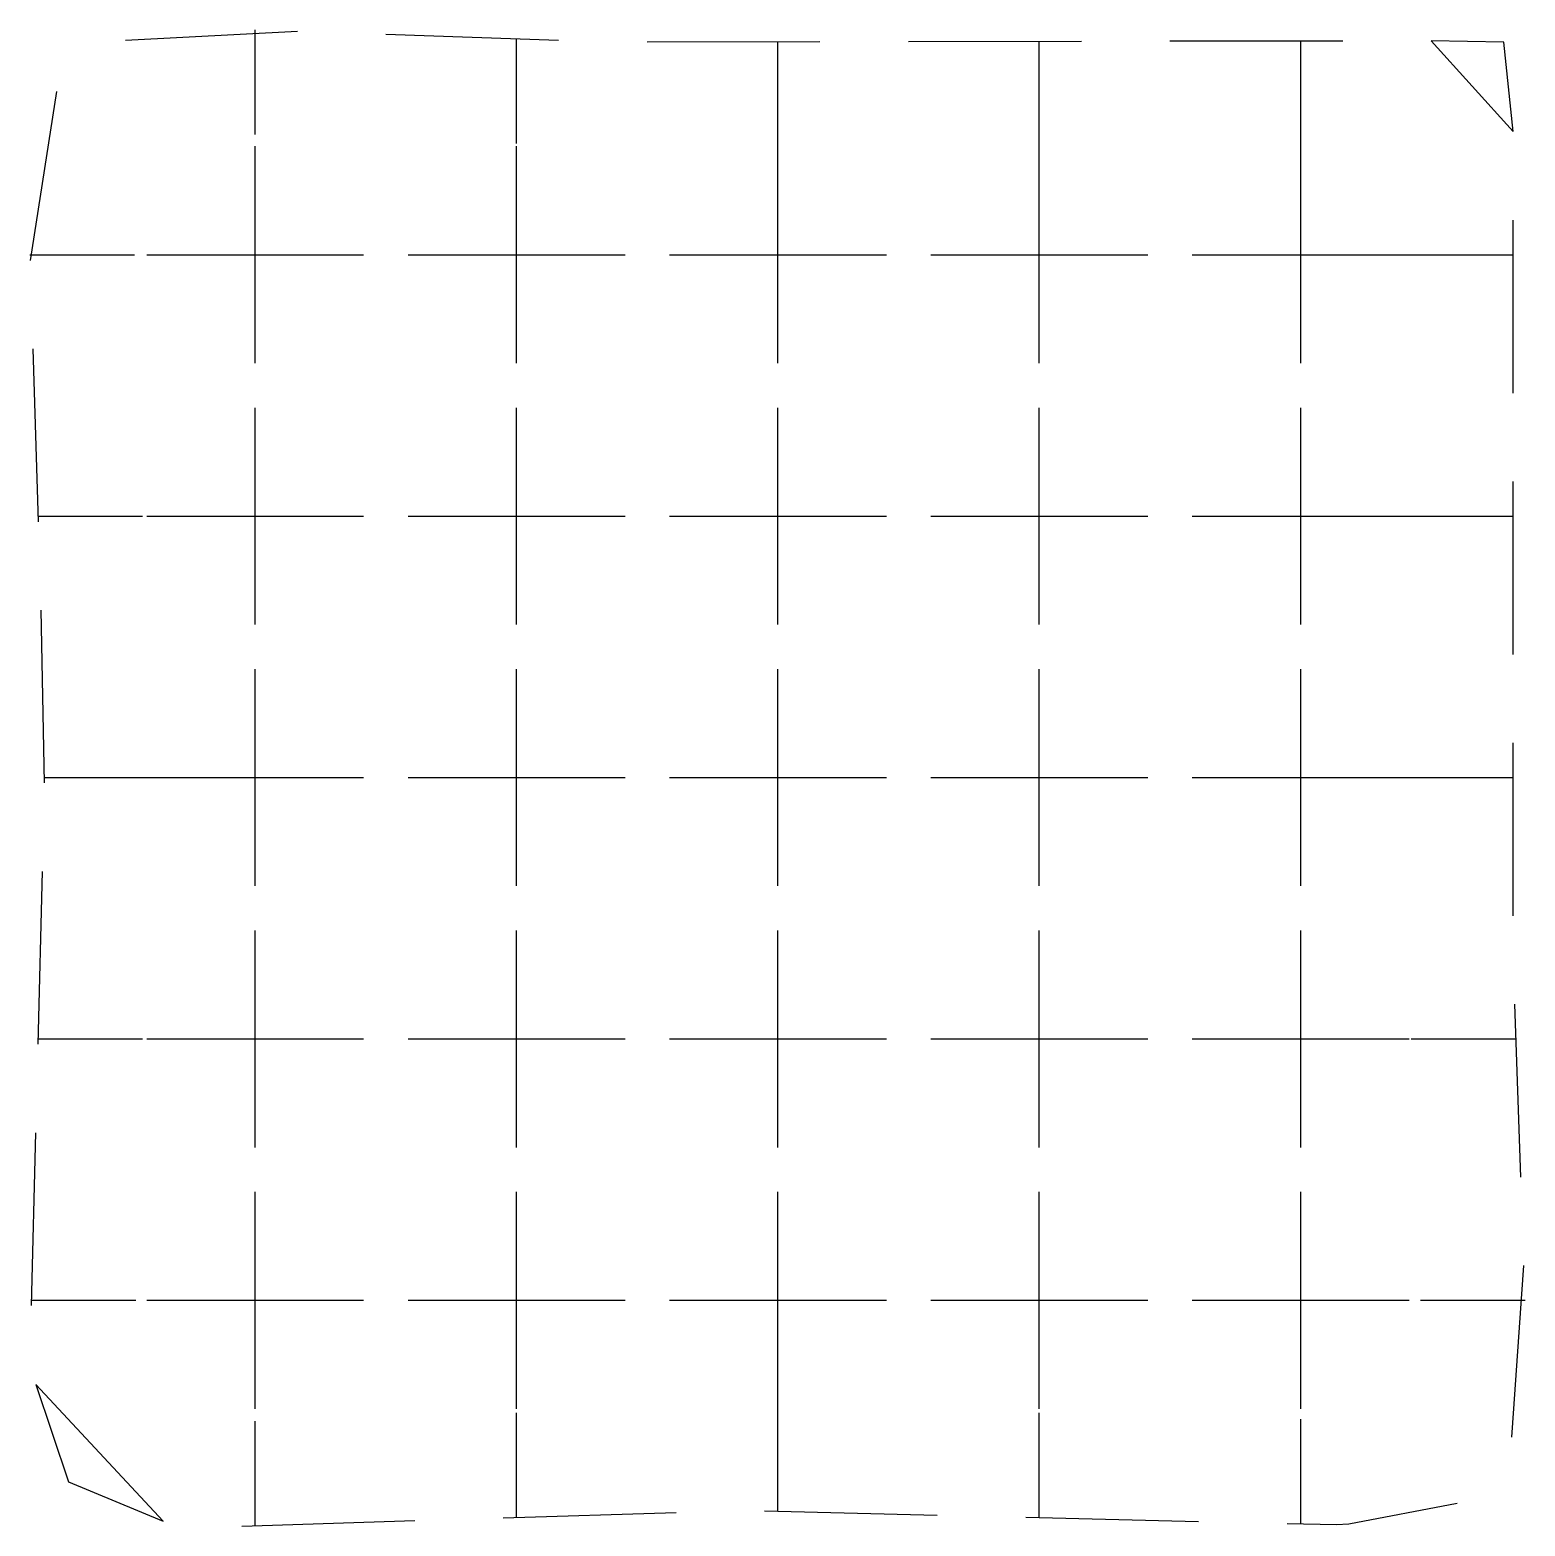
# Model space of a CAD drawing. Extents: x 0.4 to 14.7, y 0.4 to 14.7.
import ezdxf

# ---------------------------------------------------------------- set-up
doc = ezdxf.new("R2010")
doc.units = 0

msp = doc.modelspace()

# ---------------------------------------------------------------- linework, layer by layer
for p, q in [((2.592849, 13.798698), (2.592849, 14.742)), ((2.996711, 14.727516), (1.352635, 14.640492)), ((5.495201, 14.640646), (3.8422, 14.69812)), ((5.092849, 13.668641), (5.092849, 14.655)), ((7.994931, 14.628069), (6.340932, 14.62568)), ((7.592849, 13.629188), (7.592849, 14.628)), ((10.494928, 14.63168), (8.84093, 14.629291)), ((10.092849, 13.632063), (10.092849, 14.631)), ((12.994925, 14.635291), (11.340927, 14.632902)), ((12.592849, 13.638181), (12.592849, 14.635)), ((14.534534, 14.624125), (13.840925, 14.636513)), ((13.840925, 14.636513), (14.626211, 13.768945)), ((14.626211, 13.768945), (14.534534, 14.624125)), ((0.691984, 14.15346), (0.439342, 12.537828)), ((2.592849, 13.742), (2.592849, 13.798698)), ((2.592849, 13.243219), (2.592849, 13.629)), ((5.092849, 13.655), (5.092849, 13.668641)), ((5.092849, 13.260039), (5.092849, 13.629)), ((7.592849, 13.627629), (7.592849, 13.629188)), ((7.592849, 13.625429), (7.592849, 13.627629)), ((7.592849, 12.985386), (7.592849, 13.625429)), ((10.092849, 13.631), (10.092849, 13.632063)), ((10.092849, 13.259826), (10.092849, 13.629)), ((12.592849, 13.635), (12.592849, 13.638181)), ((12.592849, 13.247052), (12.592849, 13.629)), ((2.592849, 12.130265), (2.592849, 13.243219)), ((5.092849, 12.147084), (5.092849, 13.260039)), ((10.092849, 12.146871), (10.092849, 13.259826)), ((12.592849, 12.134097), (12.592849, 13.247052)), ((7.592849, 12.969), (7.592849, 12.985386)), ((7.592849, 12.215), (7.592849, 12.969)), ((14.626183, 11.268945), (14.626202, 12.922945)), ((0.438, 12.592238), (1.378941, 12.592238)), ((0.438, 12.592238), (1.378941, 12.592238)), ((1.378941, 12.592238), (1.438, 12.592238)), ((1.556, 12.592238), (2.205889, 12.592238)), ((2.205889, 12.592238), (2.216, 12.592238)), ((2.216, 12.592238), (2.97, 12.592238)), ((2.97, 12.592238), (3.040833, 12.592238)), ((3.040833, 12.592238), (3.63, 12.592238)), ((4.056, 12.592238), (4.586129, 12.592238)), ((4.586129, 12.592238), (5.699084, 12.592238)), ((5.699084, 12.592238), (5.762955, 12.592238)), ((5.762955, 12.592238), (6.13, 12.592238)), ((6.556, 12.592238), (6.937097, 12.592238)), ((6.937097, 12.592238), (7.000968, 12.592238)), ((7.000968, 12.592238), (8.113923, 12.592238)), ((8.113923, 12.592238), (8.63, 12.592238)), ((9.056, 12.592238), (9.601754, 12.592238)), ((9.601754, 12.592238), (9.716, 12.592238)), ((9.716, 12.592238), (10.47, 12.592238)), ((10.47, 12.592238), (10.504062, 12.592238)), ((10.504062, 12.592238), (11.13, 12.592238)), ((11.556, 12.592238), (12.022258, 12.592238)), ((12.022258, 12.592238), (13.135213, 12.592238)), ((13.135213, 12.592238), (13.199084, 12.592238)), ((13.199084, 12.592238), (13.623386, 12.592238)), ((13.623386, 12.592238), (13.628288, 12.592238)), ((13.628288, 12.592238), (13.629268, 12.592238)), ((13.629268, 12.592238), (14.626, 12.592238)), ((7.592849, 12.084048), (7.592849, 12.215)), ((2.592849, 11.81091), (2.592849, 12.130265)), ((5.092849, 11.827729), (5.092849, 12.147084)), ((7.592849, 11.555), (7.592849, 12.084048)), ((10.092849, 11.827516), (10.092849, 12.146871)), ((12.592849, 11.814742), (12.592849, 12.134097)), ((2.592849, 11.555), (2.592849, 11.81091)), ((5.092849, 11.555), (5.092849, 11.827729)), ((10.092849, 11.555), (10.092849, 11.827516)), ((12.592849, 11.555), (12.592849, 11.814742)), ((0.465234, 11.692225), (0.515855, 10.039)), ((2.592849, 10.572897), (2.592849, 11.129)), ((5.092849, 10.589716), (5.092849, 11.129)), ((7.592849, 10.602277), (7.592849, 11.129)), ((10.092849, 10.589503), (10.092849, 11.129)), ((12.592849, 10.576729), (12.592849, 11.129)), ((5.092849, 9.476761), (5.092849, 10.589716)), ((7.592849, 9.489323), (7.592849, 10.602277)), ((10.092849, 9.476548), (10.092849, 10.589503)), ((2.592849, 9.459942), (2.592849, 10.572897)), ((12.592849, 9.463774), (12.592849, 10.576729)), ((14.626155, 8.768945), (14.626174, 10.422945)), ((0.514, 10.092238), (1.492148, 10.092238)), ((0.514, 10.092238), (1.492148, 10.092238)), ((1.492148, 10.092238), (1.514, 10.092238)), ((1.556, 10.092238), (2.204985, 10.092238)), ((2.204985, 10.092238), (2.216, 10.092238)), ((2.216, 10.092238), (2.97, 10.092238)), ((2.97, 10.092238), (3.040833, 10.092238)), ((3.040833, 10.092238), (3.63, 10.092238)), ((4.056, 10.092238), (4.586129, 10.092238)), ((4.586129, 10.092238), (5.699084, 10.092238)), ((5.699084, 10.092238), (5.762955, 10.092238)), ((5.762955, 10.092238), (6.13, 10.092238)), ((6.556, 10.092238), (6.937097, 10.092238)), ((6.937097, 10.092238), (7.000968, 10.092238)), ((7.000968, 10.092238), (8.113923, 10.092238)), ((8.113923, 10.092238), (8.63, 10.092238)), ((9.056, 10.092238), (9.601754, 10.092238)), ((9.601754, 10.092238), (9.716, 10.092238)), ((9.716, 10.092238), (10.47, 10.092238)), ((10.47, 10.092238), (10.504062, 10.092238)), ((10.504062, 10.092238), (11.13, 10.092238)), ((11.556, 10.092238), (12.022258, 10.092238)), ((12.022258, 10.092238), (13.135213, 10.092238)), ((13.135213, 10.092238), (13.199084, 10.092238)), ((13.199084, 10.092238), (13.623386, 10.092238)), ((13.623386, 10.092238), (13.628288, 10.092238)), ((13.628288, 10.092238), (13.630717, 10.092238)), ((13.630717, 10.092238), (14.626, 10.092238)), ((2.592849, 9.055), (2.592849, 9.459942)), ((5.092849, 9.41289), (5.092849, 9.476761)), ((7.592849, 9.425452), (7.592849, 9.489323)), ((10.092849, 9.412677), (10.092849, 9.476548)), ((12.592849, 9.055), (12.592849, 9.463774)), ((5.092849, 9.055), (5.092849, 9.41289)), ((7.592849, 9.055), (7.592849, 9.425452)), ((10.092849, 9.055), (10.092849, 9.412677)), ((0.541747, 9.193396), (0.575238, 7.540118)), ((2.592849, 8.221929), (2.592849, 8.629)), ((5.092849, 8.238748), (5.092849, 8.629)), ((7.592849, 8.25131), (7.592849, 8.629)), ((10.092849, 8.238535), (10.092849, 8.629)), ((12.592849, 8.225761), (12.592849, 8.629)), ((2.592849, 8.200213), (2.592849, 8.221929)), ((2.592849, 8.158058), (2.592849, 8.200213)), ((2.592849, 7.045103), (2.592849, 8.158058)), ((5.092849, 8.200213), (5.092849, 8.238748)), ((5.092849, 8.174877), (5.092849, 8.200213)), ((5.092849, 7.061923), (5.092849, 8.174877)), ((7.592849, 8.200213), (7.592849, 8.25131)), ((7.592849, 8.187439), (7.592849, 8.200213)), ((7.592849, 7.074484), (7.592849, 8.187439)), ((10.092849, 8.200213), (10.092849, 8.238535)), ((10.092849, 8.174665), (10.092849, 8.200213)), ((10.092849, 7.06171), (10.092849, 8.174665)), ((12.592849, 8.200213), (12.592849, 8.225761)), ((12.592849, 8.16189), (12.592849, 8.200213)), ((12.592849, 7.048935), (12.592849, 8.16189)), ((14.626128, 6.268945), (14.626146, 7.922945)), ((0.576, 7.592238), (1.15029, 7.592238)), ((0.576, 7.592238), (1.15029, 7.592238)), ((1.15029, 7.592238), (1.55314, 7.592238)), ((1.55314, 7.592238), (1.579521, 7.592238)), ((1.579521, 7.592238), (1.584598, 7.592238)), ((1.584598, 7.592238), (1.628424, 7.592238)), ((1.628424, 7.592238), (2.204985, 7.592238)), ((2.204985, 7.592238), (2.216, 7.592238)), ((2.216, 7.592238), (2.97, 7.592238)), ((2.97, 7.592238), (3.040833, 7.592238)), ((3.040833, 7.592238), (3.63, 7.592238)), ((4.056, 7.592238), (4.586129, 7.592238)), ((4.586129, 7.592238), (5.699084, 7.592238)), ((5.699084, 7.592238), (5.762955, 7.592238)), ((5.762955, 7.592238), (6.13, 7.592238)), ((6.556, 7.592238), (6.937097, 7.592238)), ((6.937097, 7.592238), (7.000968, 7.592238)), ((7.000968, 7.592238), (8.113923, 7.592238)), ((8.113923, 7.592238), (8.63, 7.592238)), ((9.056, 7.592238), (9.601754, 7.592238)), ((9.601754, 7.592238), (9.716, 7.592238)), ((9.716, 7.592238), (10.47, 7.592238)), ((10.47, 7.592238), (10.504062, 7.592238)), ((10.504062, 7.592238), (11.13, 7.592238)), ((11.556, 7.592238), (12.022258, 7.592238)), ((12.022258, 7.592238), (13.135213, 7.592238)), ((13.135213, 7.592238), (13.199084, 7.592238)), ((13.199084, 7.592238), (13.623386, 7.592238)), ((13.623386, 7.592238), (13.628288, 7.592238)), ((13.628288, 7.592238), (13.629268, 7.592238)), ((13.629268, 7.592238), (14.626, 7.592238)), ((2.592849, 6.555), (2.592849, 7.045103)), ((5.092849, 6.555), (5.092849, 7.061923)), ((7.592849, 6.555), (7.592849, 7.074484)), ((10.092849, 6.555), (10.092849, 7.06171)), ((12.592849, 6.555), (12.592849, 7.048935)), ((0.553921, 6.694386), (0.512244, 5.040912)), ((2.592849, 5.542379), (2.592849, 6.129)), ((5.092849, 5.569108), (5.092849, 6.129)), ((7.592849, 5.588167), (7.592849, 6.129)), ((10.092849, 5.568712), (10.092849, 6.129)), ((12.592849, 5.548528), (12.592849, 6.129)), ((7.592849, 5.469), (7.592849, 5.588167)), ((2.592849, 5.469), (2.592849, 5.542379)), ((2.592849, 4.715), (2.592849, 5.469)), ((5.092849, 5.469), (5.092849, 5.569108)), ((5.092849, 4.715), (5.092849, 5.469)), ((7.592849, 4.715), (7.592849, 5.469)), ((10.092849, 5.469), (10.092849, 5.568712)), ((10.092849, 4.715), (10.092849, 5.469)), ((12.592849, 5.469), (12.592849, 5.548528)), ((12.592849, 4.715), (12.592849, 5.469)), ((14.697814, 3.770206), (14.639557, 5.42318)), ((0.513, 5.092238), (1.045219, 5.092238)), ((0.513, 5.092238), (1.045219, 5.092238)), ((1.045219, 5.092238), (1.514, 5.092238)), ((1.556, 5.092238), (2.214138, 5.092238)), ((2.214138, 5.092238), (2.216, 5.092238)), ((2.216, 5.092238), (2.97, 5.092238)), ((2.97, 5.092238), (2.977835, 5.092238)), ((2.977835, 5.092238), (3.63, 5.092238)), ((4.056, 5.092238), (4.591452, 5.092238)), ((4.591452, 5.092238), (5.704406, 5.092238)), ((5.704406, 5.092238), (5.768277, 5.092238)), ((5.768277, 5.092238), (6.13, 5.092238)), ((6.556, 5.092238), (6.942419, 5.092238)), ((6.942419, 5.092238), (7.00629, 5.092238)), ((7.00629, 5.092238), (8.119245, 5.092238)), ((8.119245, 5.092238), (8.63, 5.092238)), ((9.056, 5.092238), (9.609523, 5.092238)), ((9.609523, 5.092238), (9.716, 5.092238)), ((9.716, 5.092238), (10.47, 5.092238)), ((10.47, 5.092238), (10.513157, 5.092238)), ((10.513157, 5.092238), (11.13, 5.092238)), ((11.556, 5.092238), (12.027581, 5.092238)), ((12.027581, 5.092238), (13.140535, 5.092238)), ((13.140535, 5.092238), (13.204406, 5.092238)), ((13.204406, 5.092238), (13.63, 5.092238)), ((13.651, 5.092238), (13.662047, 5.092238)), ((13.662047, 5.092238), (14.651, 5.092238)), ((2.592849, 4.637547), (2.592849, 4.715)), ((2.592849, 4.055), (2.592849, 4.637547)), ((5.092849, 4.664961), (5.092849, 4.715)), ((5.092849, 4.055), (5.092849, 4.664961)), ((7.592849, 4.685568), (7.592849, 4.715)), ((7.592849, 4.055), (7.592849, 4.685568)), ((10.092849, 4.664164), (10.092849, 4.715)), ((10.092849, 4.055), (10.092849, 4.664164)), ((12.592849, 4.644167), (12.592849, 4.715)), ((12.592849, 4.055), (12.592849, 4.644167)), ((0.490927, 4.19518), (0.44925, 2.541705)), ((2.592849, 3.136768), (2.592849, 3.629)), ((5.092849, 3.153587), (5.092849, 3.629)), ((7.592849, 3.166148), (7.592849, 3.629)), ((10.092849, 3.153374), (10.092849, 3.629)), ((12.592849, 3.1406), (12.592849, 3.629)), ((5.092849, 2.040632), (5.092849, 3.153587)), ((7.592849, 2.053194), (7.592849, 3.166148)), ((10.092849, 2.040419), (10.092849, 3.153374)), ((2.592849, 2.023813), (2.592849, 3.136768)), ((12.592849, 2.027645), (12.592849, 3.1406)), ((14.61306, 1.282177), (14.727612, 2.924731)), ((0.45, 2.592238), (1.380883, 2.592238)), ((0.45, 2.592238), (1.380883, 2.592238)), ((1.380883, 2.592238), (1.451, 2.592238)), ((1.556, 2.592238), (1.939865, 2.592238)), ((1.939865, 2.592238), (3.052819, 2.592238)), ((3.052819, 2.592238), (3.372174, 2.592238)), ((3.372174, 2.592238), (3.63, 2.592238)), ((4.056, 2.592238), (4.610187, 2.592238)), ((4.610187, 2.592238), (5.723142, 2.592238)), ((5.723142, 2.592238), (6.13, 2.592238)), ((6.556, 2.592238), (6.961155, 2.592238)), ((6.961155, 2.592238), (7.025026, 2.592238)), ((7.025026, 2.592238), (8.137981, 2.592238)), ((8.137981, 2.592238), (8.63, 2.592238)), ((9.056, 2.592238), (9.639275, 2.592238)), ((9.639275, 2.592238), (9.716, 2.592238)), ((9.716, 2.592238), (10.47, 2.592238)), ((10.47, 2.592238), (10.543701, 2.592238)), ((10.543701, 2.592238), (11.13, 2.592238)), ((11.556, 2.592238), (12.046316, 2.592238)), ((12.046316, 2.592238), (13.159271, 2.592238)), ((13.159271, 2.592238), (13.223142, 2.592238)), ((13.223142, 2.592238), (13.63, 2.592238)), ((13.739, 2.592238), (13.793801, 2.592238)), ((13.793801, 2.592238), (14.739, 2.592238)), ((2.592849, 1.959942), (2.592849, 2.023813)), ((5.092849, 1.976761), (5.092849, 2.040632)), ((7.592849, 1.989323), (7.592849, 2.053194)), ((10.092849, 1.976548), (10.092849, 2.040419)), ((12.592849, 1.963774), (12.592849, 2.027645)), ((2.592849, 1.555), (2.592849, 1.959942)), ((5.092849, 1.555), (5.092849, 1.976761)), ((7.592849, 1.587903), (7.592849, 1.989323)), ((10.092849, 1.555), (10.092849, 1.976548)), ((12.592849, 1.555), (12.592849, 1.963774)), ((0.494297, 1.788137), (0.806799, 0.85731)), ((1.71245, 0.479744), (0.494297, 1.788137)), ((7.592849, 1.56371), (7.592849, 1.587903)), ((2.592849, 1.377941), (2.592849, 1.437)), ((5.092849, 1.49), (5.092849, 1.516)), ((5.092849, 0.516), (5.092849, 1.49)), ((5.092849, 0.516), (5.092849, 1.49)), ((7.592849, 1.558855), (7.592849, 1.56371)), ((7.592849, 0.574), (7.592849, 1.558855)), ((7.592849, 0.574), (7.592849, 1.558855)), ((10.092849, 1.494167), (10.092849, 1.515)), ((10.092849, 0.515), (10.092849, 1.494167)), ((10.092849, 0.515), (10.092849, 1.494167)), ((12.592849, 1.404495), (12.592849, 1.455)), ((2.592849, 0.437), (2.592849, 1.377941)), ((2.592849, 0.437), (2.592849, 1.377941)), ((12.592849, 0.455), (12.592849, 1.404495)), ((12.592849, 0.455), (12.592849, 1.404495)), ((0.806799, 0.85731), (1.71245, 0.479744)), ((7.463376, 0.577702), (9.116901, 0.53805)), ((13.054701, 0.45384), (14.090316, 0.653017)), ((2.46582, 0.432942), (4.118993, 0.485262)), ((2.46582, 0.432942), (4.118993, 0.485262)), ((4.964569, 0.512023), (6.617742, 0.564343)), ((9.962658, 0.517769), (11.616182, 0.478118)), ((12.461939, 0.457837), (12.935303, 0.446485)), ((12.935303, 0.446485), (13.054701, 0.45384))]:
    msp.add_line(p, q)

doc.saveas('drawing.dxf')
